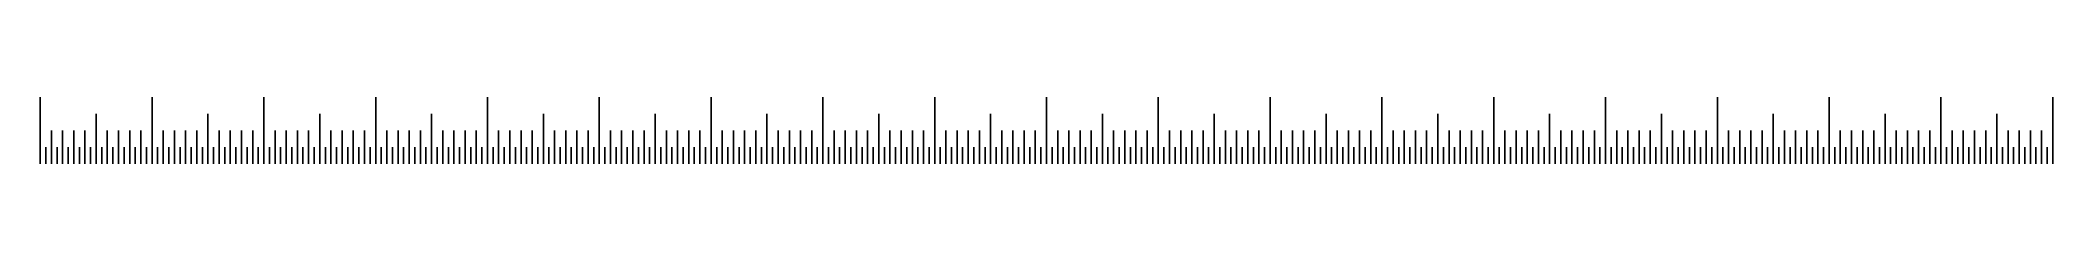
# Model space of a CAD drawing. Header units: millimetres. Extents: x 16 to 196, y -333 to -327.
import ezdxf

# ---------------------------------------------------------------- set-up
doc = ezdxf.new("R2010")
doc.units = ezdxf.units.MM
doc.layers.add('score', color=1, linetype='Continuous')

msp = doc.modelspace()

# ---------------------------------------------------------------- linework, layer by layer
at = {"layer": 'score'}
for points in [[(16, -333), (16, -327)], [(26, -333), (26, -327)], [(36, -333), (36, -327)], [(46, -333), (46, -327)], [(56, -333), (56, -327)], [(66, -333), (66, -327)], [(76, -333), (76, -327)], [(86, -333), (86, -327)], [(96, -333), (96, -327)], [(106, -333), (106, -327)], [(116, -333), (116, -327)], [(126, -333), (126, -327)], [(136, -333), (136, -327)], [(146, -333), (146, -327)], [(156, -333), (156, -327)], [(166, -333), (166, -327)], [(176, -333), (176, -327)], [(186, -333), (186, -327)], [(196, -333), (196, -327)], [(21, -333), (21, -328.5)], [(31, -333), (31, -328.5)], [(41, -333), (41, -328.5)], [(51, -333), (51, -328.5)], [(61, -333), (61, -328.5)], [(71, -333), (71, -328.5)], [(81, -333), (81, -328.5)], [(91, -333), (91, -328.5)], [(101, -333), (101, -328.5)], [(111, -333), (111, -328.5)], [(121, -333), (121, -328.5)], [(131, -333), (131, -328.5)], [(141, -333), (141, -328.5)], [(151, -333), (151, -328.5)], [(161, -333), (161, -328.5)], [(171, -333), (171, -328.5)], [(181, -333), (181, -328.5)], [(191, -333), (191, -328.5)], [(17, -333), (17, -330)], [(18, -333), (18, -330)], [(19, -333), (19, -330)], [(20, -333), (20, -330)], [(22, -333), (22, -330)], [(23, -333), (23, -330)], [(24, -333), (24, -330)], [(25, -333), (25, -330)], [(27, -333), (27, -330)], [(28, -333), (28, -330)], [(29, -333), (29, -330)], [(30, -333), (30, -330)], [(32, -333), (32, -330)], [(33, -333), (33, -330)], [(34, -333), (34, -330)], [(35, -333), (35, -330)], [(37, -333), (37, -330)], [(38, -333), (38, -330)], [(39, -333), (39, -330)], [(40, -333), (40, -330)], [(42, -333), (42, -330)], [(43, -333), (43, -330)], [(44, -333), (44, -330)], [(45, -333), (45, -330)], [(47, -333), (47, -330)], [(48, -333), (48, -330)], [(49, -333), (49, -330)], [(50, -333), (50, -330)], [(52, -333), (52, -330)], [(53, -333), (53, -330)], [(54, -333), (54, -330)], [(55, -333), (55, -330)], [(57, -333), (57, -330)], [(58, -333), (58, -330)], [(59, -333), (59, -330)], [(60, -333), (60, -330)], [(62, -333), (62, -330)], [(63, -333), (63, -330)], [(64, -333), (64, -330)], [(65, -333), (65, -330)], [(67, -333), (67, -330)], [(68, -333), (68, -330)], [(69, -333), (69, -330)], [(70, -333), (70, -330)], [(72, -333), (72, -330)], [(73, -333), (73, -330)], [(74, -333), (74, -330)], [(75, -333), (75, -330)], [(77, -333), (77, -330)], [(78, -333), (78, -330)], [(79, -333), (79, -330)], [(80, -333), (80, -330)], [(82, -333), (82, -330)], [(83, -333), (83, -330)], [(84, -333), (84, -330)], [(85, -333), (85, -330)], [(87, -333), (87, -330)], [(88, -333), (88, -330)], [(89, -333), (89, -330)], [(90, -333), (90, -330)], [(92, -333), (92, -330)], [(93, -333), (93, -330)], [(94, -333), (94, -330)], [(95, -333), (95, -330)], [(97, -333), (97, -330)], [(98, -333), (98, -330)], [(99, -333), (99, -330)], [(100, -333), (100, -330)], [(102, -333), (102, -330)], [(103, -333), (103, -330)], [(104, -333), (104, -330)], [(105, -333), (105, -330)], [(107, -333), (107, -330)], [(108, -333), (108, -330)], [(109, -333), (109, -330)], [(110, -333), (110, -330)], [(112, -333), (112, -330)], [(113, -333), (113, -330)], [(114, -333), (114, -330)], [(115, -333), (115, -330)], [(117, -333), (117, -330)], [(118, -333), (118, -330)], [(119, -333), (119, -330)], [(120, -333), (120, -330)], [(122, -333), (122, -330)], [(123, -333), (123, -330)], [(124, -333), (124, -330)], [(125, -333), (125, -330)], [(127, -333), (127, -330)], [(128, -333), (128, -330)], [(129, -333), (129, -330)], [(130, -333), (130, -330)], [(132, -333), (132, -330)], [(133, -333), (133, -330)], [(134, -333), (134, -330)], [(135, -333), (135, -330)], [(137, -333), (137, -330)], [(138, -333), (138, -330)], [(139, -333), (139, -330)], [(140, -333), (140, -330)], [(142, -333), (142, -330)], [(143, -333), (143, -330)], [(144, -333), (144, -330)], [(145, -333), (145, -330)], [(147, -333), (147, -330)], [(148, -333), (148, -330)], [(149, -333), (149, -330)], [(150, -333), (150, -330)], [(152, -333), (152, -330)], [(153, -333), (153, -330)], [(154, -333), (154, -330)], [(155, -333), (155, -330)], [(157, -333), (157, -330)], [(158, -333), (158, -330)], [(159, -333), (159, -330)], [(160, -333), (160, -330)], [(162, -333), (162, -330)], [(163, -333), (163, -330)], [(164, -333), (164, -330)], [(165, -333), (165, -330)], [(167, -333), (167, -330)], [(168, -333), (168, -330)], [(169, -333), (169, -330)], [(170, -333), (170, -330)], [(172, -333), (172, -330)], [(173, -333), (173, -330)], [(174, -333), (174, -330)], [(175, -333), (175, -330)], [(177, -333), (177, -330)], [(178, -333), (178, -330)], [(179, -333), (179, -330)], [(180, -333), (180, -330)], [(182, -333), (182, -330)], [(183, -333), (183, -330)], [(184, -333), (184, -330)], [(185, -333), (185, -330)], [(187, -333), (187, -330)], [(188, -333), (188, -330)], [(189, -333), (189, -330)], [(190, -333), (190, -330)], [(192, -333), (192, -330)], [(193, -333), (193, -330)], [(194, -333), (194, -330)], [(195, -333), (195, -330)], [(16.5, -333), (16.5, -331.5)], [(17.5, -333), (17.5, -331.5)], [(18.5, -333), (18.5, -331.5)], [(19.5, -333), (19.5, -331.5)], [(20.5, -333), (20.5, -331.5)], [(21.5, -333), (21.5, -331.5)], [(22.5, -333), (22.5, -331.5)], [(23.5, -333), (23.5, -331.5)], [(24.5, -333), (24.5, -331.5)], [(25.5, -333), (25.5, -331.5)], [(26.5, -333), (26.5, -331.5)], [(27.5, -333), (27.5, -331.5)], [(28.5, -333), (28.5, -331.5)], [(29.5, -333), (29.5, -331.5)], [(30.5, -333), (30.5, -331.5)], [(31.5, -333), (31.5, -331.5)], [(32.5, -333), (32.5, -331.5)], [(33.5, -333), (33.5, -331.5)], [(34.5, -333), (34.5, -331.5)], [(35.5, -333), (35.5, -331.5)], [(36.5, -333), (36.5, -331.5)], [(37.5, -333), (37.5, -331.5)], [(38.5, -333), (38.5, -331.5)], [(39.5, -333), (39.5, -331.5)], [(40.5, -333), (40.5, -331.5)], [(41.5, -333), (41.5, -331.5)], [(42.5, -333), (42.5, -331.5)], [(43.5, -333), (43.5, -331.5)], [(44.5, -333), (44.5, -331.5)], [(45.5, -333), (45.5, -331.5)], [(46.5, -333), (46.5, -331.5)], [(47.5, -333), (47.5, -331.5)], [(48.5, -333), (48.5, -331.5)], [(49.5, -333), (49.5, -331.5)], [(50.5, -333), (50.5, -331.5)], [(51.5, -333), (51.5, -331.5)], [(52.5, -333), (52.5, -331.5)], [(53.5, -333), (53.5, -331.5)], [(54.5, -333), (54.5, -331.5)], [(55.5, -333), (55.5, -331.5)], [(56.5, -333), (56.5, -331.5)], [(57.5, -333), (57.5, -331.5)], [(58.5, -333), (58.5, -331.5)], [(59.5, -333), (59.5, -331.5)], [(60.5, -333), (60.5, -331.5)], [(61.5, -333), (61.5, -331.5)], [(62.5, -333), (62.5, -331.5)], [(63.5, -333), (63.5, -331.5)], [(64.5, -333), (64.5, -331.5)], [(65.5, -333), (65.5, -331.5)], [(66.5, -333), (66.5, -331.5)], [(67.5, -333), (67.5, -331.5)], [(68.5, -333), (68.5, -331.5)], [(69.5, -333), (69.5, -331.5)], [(70.5, -333), (70.5, -331.5)], [(71.5, -333), (71.5, -331.5)], [(72.5, -333), (72.5, -331.5)], [(73.5, -333), (73.5, -331.5)], [(74.5, -333), (74.5, -331.5)], [(75.5, -333), (75.5, -331.5)], [(76.5, -333), (76.5, -331.5)], [(77.5, -333), (77.5, -331.5)], [(78.5, -333), (78.5, -331.5)], [(79.5, -333), (79.5, -331.5)], [(80.5, -333), (80.5, -331.5)], [(81.5, -333), (81.5, -331.5)], [(82.5, -333), (82.5, -331.5)], [(83.5, -333), (83.5, -331.5)], [(84.5, -333), (84.5, -331.5)], [(85.5, -333), (85.5, -331.5)], [(86.5, -333), (86.5, -331.5)], [(87.5, -333), (87.5, -331.5)], [(88.5, -333), (88.5, -331.5)], [(89.5, -333), (89.5, -331.5)], [(90.5, -333), (90.5, -331.5)], [(91.5, -333), (91.5, -331.5)], [(92.5, -333), (92.5, -331.5)], [(93.5, -333), (93.5, -331.5)], [(94.5, -333), (94.5, -331.5)], [(95.5, -333), (95.5, -331.5)], [(96.5, -333), (96.5, -331.5)], [(97.5, -333), (97.5, -331.5)], [(98.5, -333), (98.5, -331.5)], [(99.5, -333), (99.5, -331.5)], [(100.5, -333), (100.5, -331.5)], [(101.5, -333), (101.5, -331.5)], [(102.5, -333), (102.5, -331.5)], [(103.5, -333), (103.5, -331.5)], [(104.5, -333), (104.5, -331.5)], [(105.5, -333), (105.5, -331.5)], [(106.5, -333), (106.5, -331.5)], [(107.5, -333), (107.5, -331.5)], [(108.5, -333), (108.5, -331.5)], [(109.5, -333), (109.5, -331.5)], [(110.5, -333), (110.5, -331.5)], [(111.5, -333), (111.5, -331.5)], [(112.5, -333), (112.5, -331.5)], [(113.5, -333), (113.5, -331.5)], [(114.5, -333), (114.5, -331.5)], [(115.5, -333), (115.5, -331.5)], [(116.5, -333), (116.5, -331.5)], [(117.5, -333), (117.5, -331.5)], [(118.5, -333), (118.5, -331.5)], [(119.5, -333), (119.5, -331.5)], [(120.5, -333), (120.5, -331.5)], [(121.5, -333), (121.5, -331.5)], [(122.5, -333), (122.5, -331.5)], [(123.5, -333), (123.5, -331.5)], [(124.5, -333), (124.5, -331.5)], [(125.5, -333), (125.5, -331.5)], [(126.5, -333), (126.5, -331.5)], [(127.5, -333), (127.5, -331.5)], [(128.5, -333), (128.5, -331.5)], [(129.5, -333), (129.5, -331.5)], [(130.5, -333), (130.5, -331.5)], [(131.5, -333), (131.5, -331.5)], [(132.5, -333), (132.5, -331.5)], [(133.5, -333), (133.5, -331.5)], [(134.5, -333), (134.5, -331.5)], [(135.5, -333), (135.5, -331.5)], [(136.5, -333), (136.5, -331.5)], [(137.5, -333), (137.5, -331.5)], [(138.5, -333), (138.5, -331.5)], [(139.5, -333), (139.5, -331.5)], [(140.5, -333), (140.5, -331.5)], [(141.5, -333), (141.5, -331.5)], [(142.5, -333), (142.5, -331.5)], [(143.5, -333), (143.5, -331.5)], [(144.5, -333), (144.5, -331.5)], [(145.5, -333), (145.5, -331.5)], [(146.5, -333), (146.5, -331.5)], [(147.5, -333), (147.5, -331.5)], [(148.5, -333), (148.5, -331.5)], [(149.5, -333), (149.5, -331.5)], [(150.5, -333), (150.5, -331.5)], [(151.5, -333), (151.5, -331.5)], [(152.5, -333), (152.5, -331.5)], [(153.5, -333), (153.5, -331.5)], [(154.5, -333), (154.5, -331.5)], [(155.5, -333), (155.5, -331.5)], [(156.5, -333), (156.5, -331.5)], [(157.5, -333), (157.5, -331.5)], [(158.5, -333), (158.5, -331.5)], [(159.5, -333), (159.5, -331.5)], [(160.5, -333), (160.5, -331.5)], [(161.5, -333), (161.5, -331.5)], [(162.5, -333), (162.5, -331.5)], [(163.5, -333), (163.5, -331.5)], [(164.5, -333), (164.5, -331.5)], [(165.5, -333), (165.5, -331.5)], [(166.5, -333), (166.5, -331.5)], [(167.5, -333), (167.5, -331.5)], [(168.5, -333), (168.5, -331.5)], [(169.5, -333), (169.5, -331.5)], [(170.5, -333), (170.5, -331.5)], [(171.5, -333), (171.5, -331.5)], [(172.5, -333), (172.5, -331.5)], [(173.5, -333), (173.5, -331.5)], [(174.5, -333), (174.5, -331.5)], [(175.5, -333), (175.5, -331.5)], [(176.5, -333), (176.5, -331.5)], [(177.5, -333), (177.5, -331.5)], [(178.5, -333), (178.5, -331.5)], [(179.5, -333), (179.5, -331.5)], [(180.5, -333), (180.5, -331.5)], [(181.5, -333), (181.5, -331.5)], [(182.5, -333), (182.5, -331.5)], [(183.5, -333), (183.5, -331.5)], [(184.5, -333), (184.5, -331.5)], [(185.5, -333), (185.5, -331.5)], [(186.5, -333), (186.5, -331.5)], [(187.5, -333), (187.5, -331.5)], [(188.5, -333), (188.5, -331.5)], [(189.5, -333), (189.5, -331.5)], [(190.5, -333), (190.5, -331.5)], [(191.5, -333), (191.5, -331.5)], [(192.5, -333), (192.5, -331.5)], [(193.5, -333), (193.5, -331.5)], [(194.5, -333), (194.5, -331.5)], [(195.5, -333), (195.5, -331.5)]]:
    msp.add_lwpolyline(points, dxfattribs=at)

doc.saveas('drawing.dxf')
